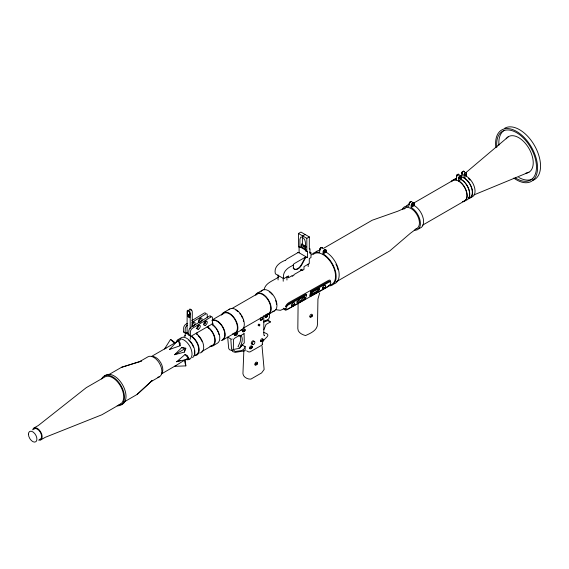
<?xml version="1.0" encoding="UTF-8"?>
<svg xmlns="http://www.w3.org/2000/svg" width="569" height="569" viewBox="0 0 569 569"><rect width="100%" height="100%" fill="white"/><g stroke="black" fill="none" stroke-linecap="round" stroke-linejoin="round"><path stroke-width="0.85" d="M187.429 332.31L185.956 333.164L183.623 332.012L183.631 328.647A3.336 1.927 -59.9 0 1 185.899 324.216L187.365 323.327M185.195 336.272L185.195 329.551A3.336 1.927 -59.9 0 1 187.471 325.127M187.542 316.478L187.542 312.537A3.343 1.927 60 0 1 188.666 310.873A3.343 1.927 60 0 1 189.776 313.832L189.776 317.765L187.542 316.478L188.929 315.674M188.638 314.707L188.631 316.755L189.285 317.139L189.292 315.084L188.638 314.707L190.473 314.024M190.38 335.923L190.387 332.559A3.336 1.927 -59.9 0 1 192.663 328.128L210.971 316.99A2.027 1.166 -59.9 0 1 212.443 317.794L212.436 323.192L211.789 324.252L191.141 336.165L188.816 335.013L188.816 331.649A3.336 1.927 -59.9 0 1 191.092 327.218L209.406 316.079A2.027 1.166 -59.9 0 1 210.871 316.883M189.626 315.276L189.626 311.335M190.188 328.576L190.202 313.099A2.041 1.174 60 0 0 188.666 310.546A2.041 1.174 60 0 0 187.123 311.314L187.101 332.815L188.638 333.704M190.323 339.245L190.331 335.696L185.202 332.73M192.272 326.514L192.286 311.897A2.041 1.174 60 0 0 190.75 309.344A2.041 1.174 60 0 0 189.207 310.112M196.966 334.522L196.966 332.751M207.251 317.872L207.251 314.792A2.027 1.166 -59.9 0 0 205.786 313.988L191.867 322.452M208.524 328.541L208.524 326.03M263.81 315.553L263.788 334.408L264.507 335.731L264.073 335.361M264.215 320.767L264.208 321.705L268.796 319.06L268.796 318.121L269.4 317.772L269.407 313.569M278.077 279.948L278.085 274.962M283.213 281.257L283.213 277.935M307.488 257.643L299.095 252.785L297.352 252.536L297.715 252.75L286.307 259.336L285.418 260.595L285.055 260.389C279.464 262.544 273.618 267.046 275.368 273.817L283.76 278.675C282.011 271.904 287.85 267.402 293.448 265.239L293.085 265.033L293.974 263.774L305.382 257.188L307.488 257.643L307.495 251.235L306.826 251.619L305.368 250.773C305.005 246.398 307.189 239.058 301.641 237.003L300.745 237.166L299.913 239.243L299.906 247.607L298.441 246.761L298.455 233.489L300.93 232.067L309.316 236.917L309.301 249.108L309.97 248.724L309.963 253.461L310.987 252.871L309.593 252.06M286.94 280.026L286.947 276.769L288.575 277.715L292.182 275.631L292.182 276.285L293.903 275.289L293.903 274.635L300.752 270.68L300.752 269.919L302.054 269.165L302.054 270.588L300.652 269.777M288.575 277.715L288.575 275.887L283.76 278.675M293.448 265.239L293.44 268.141A7.162 4.132 -59.9 0 0 301.826 264.727L305.745 257.394M299.095 252.785L299.102 246.377M299.906 247.607L301.264 246.825L301.264 244.954L302.381 244.314L302.388 237.814M306.826 251.619L306.84 238.347L309.316 236.917M308.178 266.633L308.178 264.052M310.987 252.871L310.98 257.572L309.294 258.546L309.287 263.575L303.988 266.633L303.981 269.471L302.054 270.588M329.586 285.908A18.535 10.697 60 0 0 335.71 272.43A18.535 10.697 60 0 0 323.064 253.895L323.071 251.505L324.579 249.563L326.087 249.763L326.087 252.152A18.535 10.697 60 0 1 338.484 269.599A18.535 10.697 60 0 1 334.031 283.895M414.275 230.111A13.158 7.596 60 0 0 420.271 221.618A13.158 7.596 60 0 0 411.117 207.443L411.124 205.139L412.724 202.905L413.699 202.706L414.317 203.297L414.317 205.601A13.158 7.596 60 0 1 423.293 218.759A13.158 7.596 60 0 1 418.948 228.325M462.91 201.789A12.12 6.999 60 0 0 466.914 192.969A12.12 6.999 60 0 0 458.642 180.85L458.65 177.699L459.951 175.643L460.812 175.515L461.246 176.205L461.239 179.349A12.12 6.999 60 0 1 469.51 191.476A12.12 6.999 60 0 1 465.506 200.288M461.8 176.803L462.199 172.151L463.038 171.29L463.877 171.184L464.276 171.888M468.28 198.688A12.12 6.999 60 0 0 472.291 189.868A12.12 6.999 60 0 0 464.019 177.748L464.019 174.598L465.257 172.578L466.096 172.471L466.495 173.175L466.495 176.319A12.12 6.999 60 0 1 474.766 188.439A12.12 6.999 60 0 1 470.755 197.258M298.106 303.576L297.829 328.626C297.786 332.645 302.189 334.636 305.51 335.554C310.24 333.413 317.317 330.525 317.509 324.245L317.936 299.074L319.693 292.886M325.774 287.082L325.319 288.12A3.855 2.717 15.3 0 1 324.956 288.327C324.344 288.568 322.566 288.696 323.071 287.708L325.105 287.779A3.855 2.717 15.3 0 0 325.44 287.587L325.781 286.42M243.859 350.497L242.935 373.805C243.425 377.24 247.735 379.509 250.936 379.089L261.605 372.93L264.13 369.501L262.046 346.301M180.039 345.781L180.252 343.256L178.197 340.177L169.576 349.416L180.039 345.781L178.197 340.177L177.464 341.571M234.897 334.615L236.54 334.444A3.08 1.778 0.1 0 0 236.796 334.288C238.134 331.841 232.664 336.35 236.54 334.97A3.08 1.778 0.1 0 0 236.796 334.814L237.031 333.854L234.897 335.141M237.024 333.932L237.031 333.327M245.011 330.205L245.019 329.6L244.784 330.561A3.08 1.778 0.1 0 1 244.521 330.717L242.849 331.165L244.521 331.243A3.08 1.778 0.1 0 0 244.784 331.087L245.019 330.127L242.878 331.414M250.004 347.879L251.619 347.723A3.08 1.778 0.1 0 0 251.903 347.552C253.241 345.106 247.778 349.615 251.647 348.235A3.08 1.778 0.1 0 0 251.903 348.079L252.138 347.118L250.004 348.406M252.131 347.197L252.138 346.592M255.239 364.174L256.854 364.018A3.08 1.778 0.1 0 0 257.138 363.847C258.475 361.393 253.013 365.917 256.882 364.53A3.08 1.778 0.1 0 0 257.138 364.373L257.373 363.42L255.239 364.701M257.366 363.491L257.373 362.894M262.707 318.697L262.722 318.092L262.487 319.045A3.08 1.778 0.1 0 1 262.224 319.202L260.552 319.657L262.224 319.728A3.08 1.778 0.1 0 0 262.487 319.572L262.722 318.619M265.517 316.35L267.131 316.186A3.08 1.778 0.1 0 0 267.416 316.023C268.753 313.576 263.291 318.085 267.16 316.705A3.08 1.778 0.1 0 0 267.416 316.549L267.65 315.589L265.517 316.876M263.063 340.034L263.077 339.43L262.842 340.39A3.08 1.778 0.1 0 1 262.579 340.547L260.908 340.995L262.579 341.073A3.08 1.778 0.1 0 0 262.842 340.916L263.077 339.956L260.936 341.244M267.643 315.667L267.65 315.062M312.331 315.624L312.338 315.027L312.132 315.966A3.08 1.778 0.1 0 1 311.848 316.136L310.176 316.592L311.848 316.663A3.08 1.778 0.1 0 0 312.104 316.506L312.338 315.553L310.205 316.833M325.866 251.114L325.881 250.509L325.667 251.455A3.08 1.778 0.1 0 1 325.383 251.626L323.711 252.074L325.383 252.152A3.08 1.778 0.1 0 0 325.646 251.996L325.881 251.036L323.74 252.323M414.068 204.271L414.076 203.666L413.841 204.627A3.08 1.778 0.1 0 1 413.578 204.783L411.906 205.231L413.578 205.309A3.08 1.778 0.1 0 0 413.841 205.153L414.076 204.2L411.935 205.48M461.288 177.236L461.295 176.632L461.089 177.571A3.08 1.778 0.1 0 1 460.805 177.741L459.133 178.197L460.805 178.268A3.08 1.778 0.1 0 0 461.061 178.111L461.295 177.158L459.162 178.438M466.58 174.071L466.587 173.467L466.352 174.42A3.08 1.778 0.1 0 1 466.096 174.576L464.425 175.032L466.096 175.103A3.08 1.778 0.1 0 0 466.352 174.946L466.587 173.993M262.316 344.473C261.491 338.292 274.265 335.433 263.632 332.467M294.578 304.138L294.194 305.56A3.855 2.717 15.3 0 1 293.86 305.745C293.255 305.98 291.477 306.115 291.982 305.119L294.017 305.19A3.855 2.717 15.3 0 0 294.344 305.005L294.728 303.583L294.543 304.216M184.356 352.097L185.835 348.235L181.753 347.588L174.605 354.722L184.356 352.097L184.911 349.978M306.655 294.671L305.432 299.152L287.999 308.917C283.824 311.229 286.94 304.671 289.23 304.429L306.655 294.671L305.987 294.059L288.561 303.825L285.602 306.577A3.656 1.508 -47.9 0 1 288.888 302.616L328.398 280.481A3.656 1.508 -47.9 0 1 330.319 281.527L329.785 281.122L328.405 281.513L310.873 291.328L309.643 295.809L310.318 296.413L327.516 286.783C329.807 286.541 332.922 279.984 328.74 282.295L311.542 291.933L310.318 296.413M264.044 289.934C265.325 282.53 273.696 280.794 278.874 276.819M461.722 172.869L461.736 173.559L461.971 172.073A3.08 1.778 0.1 0 1 462.227 171.923L462.554 171.802M296.605 301.954L300.93 300.226L304.394 296.847L305.062 297.459L303.54 299.358L300.539 301.478L298.583 302.374L296.99 302.367L297.758 300.802L300.439 298.611L304.216 296.876L305.062 297.459M311.528 294.223L312.296 292.665L314.97 290.467L319.301 288.739L319.6 289.315L318.078 291.221L313.114 294.23L311.812 294.415L310.852 293.611L313.37 293.255L316.492 291.364L318.668 289.237L318.626 288.134M305.382 257.188L301.47 264.521A7.162 4.132 -59.9 0 1 293.078 267.928M263.86 329.721L266.093 324.415L270.424 321.983L269.13 321.023L267.508 320.717L263.717 322.104M180.387 339.778L175.224 342.758L170.558 339.416L164.548 348.918L151.461 356.471M166.048 348.136L164.548 348.918L175.224 342.758M320.041 248.952L319.878 249.841M409.396 203.033L409.161 203.994L409.396 202.507A3.08 1.778 0.1 0 1 409.652 202.351L410.505 202.137M456.63 175.06L456.416 176.525L456.63 175.586M461.893 172.67L461.971 172.599A3.08 1.778 0.1 0 1 462.227 172.45L462.341 172.4A1.195 0.69 -59.9 0 0 462.234 173.14M137.136 394.424L152.328 380.419L137.136 394.424L123.501 402.297M305.994 246.405L304.244 247.252L301.264 244.954M176.682 361.735L185.067 354.487L187.357 355.568L189 358.883L176.682 361.735L180.494 360.369M169.576 349.416L170.807 348.37M465.449 173.019L508.473 136.631M416.992 228.389L410.448 233.219L389.843 250.858L336.421 281.705M176.034 365.433L161.518 373.89M184.356 360.305L174.605 366.336L185.835 365.881L185.281 360.17L184.356 360.305L185.835 365.881M191.76 320.653L204.214 313.078A2.027 1.166 -59.9 0 1 205.573 313.306M299.763 298.007L300.83 297.359M464.453 175.273L465.876 174.42M260.581 319.899L262.003 319.045M305.119 234.492L302.644 235.922L302.651 237.501M303.113 246.028L304.23 245.381L304.863 246.313L305.816 246.562M305.368 250.773L306.037 250.388L300.567 247.223M323.348 248.447L372.197 220.239L397.767 211.22L405.22 207.97M108.615 374.751L121.489 367.318L141.212 361.166L121.489 367.318M323.064 253.895L326.087 252.152M197.5 326.499L198.901 325.688M205.985 321.599L204.15 322.659L205.359 323.356M223.418 312.687L229.848 308.974M256.775 293.455L262.508 290.147M413.009 203.474L452.753 180.529M139.526 361.685L148.004 356.791A11.508 6.643 60 0 1 160.216 364.765A11.508 6.643 60 0 1 157.826 377.247M212.265 319.885L223.745 313.256M231.711 308.654L257.096 294.002M411.117 207.443L414.317 205.601M458.642 180.85L461.239 179.349M464.019 177.748L466.495 176.319M33.912 428.044L38.379 425.47L86.275 387.653L104.803 376.955A15.648 9.033 60 0 1 121.105 387.19A15.648 9.033 60 0 1 118.971 404.637M174.605 354.722L185.835 348.235M40.755 439.901L45.221 437.326L101.922 414.758L120.45 404.061M201.753 351.571L212.586 345.319M222.82 339.978L235.075 332.908M243.041 328.306L268.419 313.654M212.891 345.838L217.415 343.228A11.451 6.608 60 0 0 219.307 334.515A11.451 6.608 60 0 0 212.408 324.408M151.034 381.621L159.512 376.728M422.483 225.217L464.517 200.949M235.402 333.477L241.832 329.764M268.739 314.202L274.471 310.894M239.229 335.561L234.592 338.242L233.567 339.373L233.276 349.899L235.246 351.493L241.797 350.518L243.817 349.231L245.147 346.663L245.147 350.746L235.246 352.382L232.629 351.542L231.476 348.577L230.815 338.939L227.678 337.118L228.702 348.463L229.492 349.729L232.109 350.568M243.809 333.811L239.684 336.201L238.084 335.276M291.826 305.674L293.889 304.522M322.922 288.255L324.294 287.487M284.109 308.811L280.368 310.318L275.41 309.65M474.048 194.861L528.971 172.194M320.696 248.084L320.404 248.191A3.08 1.778 0.1 0 0 320.112 248.361L319.885 249.912M231.576 339.209L232.244 339.003M232.927 349.551L239.684 348.292L242.01 344.85L245.36 346.791M264.948 321.044L265.275 321.023A1.23 0.711 0.1 0 0 266.164 320.511L266.157 320.127M285.837 308.875L285.161 308.192L285.026 308.683A3.656 1.508 -47.9 0 0 286.94 309.728L326.457 287.594A3.656 1.508 -47.9 0 0 328.79 285.46M238.56 346.934L238.034 346.564L239.841 342.78A9.801 5.654 -59.9 0 0 239.805 335.12M186.639 358.797L189 358.883L185.067 354.487M458.166 174.669L458.55 174.719M181.753 347.588L185.281 348.562M183.623 332.012L184.384 332.253M188.816 335.013L189.577 335.262M461.857 177.101L464.019 178.019A11.785 6.807 60 0 1 471.957 189.349A11.785 6.807 60 0 1 468.778 198.282M298.455 233.489L306.84 238.347M301.577 243.866L305.773 246.299M304.877 247.053L306.115 247.764M301.264 246.825L306.044 249.592M270.424 321.983L267.53 320.098M246.626 350.86L248.603 351.919L249.933 351.941L261.818 345.191A1.707 0.989 0.1 0 0 262.16 344.089M322.694 247.799L321.186 247.6L320.304 248.404L319.678 249.542L319.671 252.451A18.535 10.697 60 0 0 311.712 254.891M318.917 288.327L319.586 288.938M318.925 288.703L319.6 289.315M318.668 289.237L319.337 289.841M310.873 291.328L311.542 291.933M310.838 293.234L311.513 293.846M304.131 297.381L304.799 297.985M283.262 308.206L285.147 309.906M412.098 202.009L411.487 201.419L410.505 201.625L409.524 202.55L408.713 206.419A13.158 7.596 60 0 0 402.368 209.449M170.558 339.416L174.64 343.484M459.027 174.918L458.593 174.235L457.867 174.334L456.864 175.231L456.43 179.904A12.12 6.999 60 0 0 451.217 181.497M244.094 333.263L244.279 342.951A11.842 6.828 -59.9 0 0 241.384 346.187L239.784 347.872L241.441 343.704A9.801 5.654 -59.9 0 0 240.943 335.475M464.261 172.094L463.913 171.319A1.707 0.967 -60.9 0 0 462.241 172.322A1.707 0.967 -60.9 0 0 462.241 174.292M212.891 323.107L212.941 325.724M324.842 252.423A1.707 0.967 -60.9 0 1 323.37 252.202A1.707 0.967 -60.9 0 1 324.437 249.94A1.707 0.967 -60.9 0 1 325.717 250.559M325.376 251.747A1.707 0.967 -60.9 0 1 325.127 252.117M409.36 204.285A1.707 0.967 -60.9 0 1 409.36 203.56M409.666 202.756A1.707 0.967 -60.9 0 1 410.505 201.846M410.811 201.711A1.707 0.967 -60.9 0 1 411.095 201.675M465.25 175.608A1.707 0.967 -60.9 0 1 464.084 174.676A1.707 0.967 -60.9 0 1 465.655 172.67A1.707 0.967 -60.9 0 1 466.274 174.299M460.79 177.869A1.707 0.967 -60.9 0 1 458.934 178.694A1.707 0.967 -60.9 0 1 459.652 176.226A1.707 0.967 -60.9 0 1 461.139 176.675M228.894 309.735A11.999 6.928 60 0 1 241.846 315.923A11.999 6.928 60 0 1 240.694 330.205M221.441 315.119A11.999 6.928 60 0 1 235.417 319.629A11.999 6.928 60 0 1 232.301 333.96M235.851 310.119A11.337 6.551 60 0 1 237.927 311.634M239.855 313.675A11.337 6.551 60 0 1 240.73 314.856M241.519 316.108A11.337 6.551 60 0 1 242.515 318.092M243.255 320.119A11.337 6.551 60 0 1 243.589 321.457M213.162 319.821A11.337 6.551 60 0 1 224.108 329.543A11.337 6.551 60 0 1 221.163 340.49M211.746 320.76A10.847 6.259 60 0 1 222.586 327.033A10.847 6.259 60 0 1 222.571 339.551M222.472 314.437A11.337 6.551 60 0 1 235.089 319.821A11.337 6.551 60 0 1 233.411 333.413M191.803 336.307A11.451 6.608 60 0 1 199.114 348.633A11.451 6.608 60 0 1 193.844 355.589M184.079 336.478A11.451 6.608 60 0 1 185.366 335.29M191.76 336.777A10.847 6.259 60 0 1 198.574 347.623A10.847 6.259 60 0 1 194.911 355.092M196.326 333.697A11.451 6.608 60 0 1 203.517 345.148A11.451 6.608 60 0 1 199.655 353.029M188.794 340.283A10.847 6.259 60 0 1 190.643 342.239M191.07 342.787A10.847 6.259 60 0 1 191.867 343.961M192.23 344.565A10.847 6.259 60 0 1 193.446 347.097M194.356 350.511A10.847 6.259 60 0 1 194.349 353.591M213.688 325.909A10.847 6.259 60 0 1 215.096 327.339M215.964 328.413A10.847 6.259 60 0 1 216.761 329.586M217.123 330.191A10.847 6.259 60 0 1 218.076 332.083M218.34 332.73A10.847 6.259 60 0 1 218.965 334.672M207.18 326.578A11.451 6.608 60 0 1 215.146 338.918A11.451 6.608 60 0 1 209.925 346.301M207.18 327.075A10.847 6.259 60 0 1 214.577 337.915A10.847 6.259 60 0 1 210.999 345.803M495.869 147.62A29.68 17.134 60 0 1 515.23 130.692A29.68 17.134 60 0 1 537.549 168.58A29.68 17.134 60 0 1 513.814 178.076M335.987 264.236A17.667 10.199 60 0 1 336.898 266.328M337.204 267.167A17.667 10.199 60 0 1 337.958 269.706M496.844 147.229A28.144 16.245 60 0 1 515.301 131.987A28.144 16.245 60 0 1 536.475 167.165A28.144 16.245 60 0 1 515.258 177.812M532.769 178.794A28.144 16.245 60 0 1 518.693 177.379M498.913 145.202A28.144 16.245 60 0 1 503.949 130.486M198.083 335.639A10.847 6.259 60 0 1 201.995 341.372M179.797 338.953A11.451 6.608 60 0 1 191.739 343.121A11.451 6.608 60 0 1 192.521 357.602M176.12 342.396A11.451 6.608 60 0 1 189.669 346.044A11.451 6.608 60 0 1 186.02 359.572M462.455 172.073A1.195 0.69 -59.9 0 1 463.785 171.511M460.428 175.707A12.12 6.999 60 0 1 462.206 175.167M455.342 179.029A11.785 6.807 60 0 1 456.459 178.595M461.239 179.626A11.785 6.807 60 0 1 464.93 182.749M465.869 183.922A11.785 6.807 60 0 1 468.451 188.609M468.707 189.313A11.785 6.807 60 0 1 469.567 194.065M469.532 194.883A11.785 6.807 60 0 1 469.276 196.39M469.055 197.059A11.785 6.807 60 0 1 468.443 198.225M451.423 181.753A11.785 6.807 60 0 1 464.539 187.35A11.785 6.807 60 0 1 462.796 201.483M406.252 206.305A13.158 7.596 60 0 1 409.666 204.342M413.571 203.517A1.195 0.69 -59.9 0 0 413.151 202.913L412.945 202.934A1.195 0.69 -59.9 0 0 411.906 204.726M413.457 204.072A1.195 0.69 -59.9 0 1 413.322 204.349M458.941 175.067A1.707 0.967 -60.9 0 0 458.066 174.249L456.921 175.295A1.707 0.967 -60.9 0 0 456.615 176.817M409.708 202.962A1.195 0.69 -59.9 0 1 410.526 201.767M410.74 201.675A1.195 0.69 -59.9 0 1 411.124 201.711M269.194 291.705A11.337 6.551 60 0 1 272.508 294.827M275.688 300.588A11.337 6.551 60 0 1 276.086 301.94M276.235 302.608A11.337 6.551 60 0 1 276.477 304.337M458.308 174.47A1.195 0.69 -59.9 0 1 458.557 175.017M456.893 175.721A1.195 0.69 -59.9 0 1 457.931 174.434M453.813 179.996A12.12 6.999 60 0 1 456.324 178.296M313.149 254.507A17.667 10.199 60 0 1 332.182 264.443A17.667 10.199 60 0 1 329.977 285.026M315.681 252.053A18.535 10.697 60 0 1 319.529 250.388M324.01 251.669A1.195 0.69 -59.9 0 1 323.96 250.381A1.195 0.69 -59.9 0 1 325.091 249.556A1.195 0.69 -59.9 0 1 325.34 250.701M325.027 251.235A1.195 0.69 -59.9 0 1 324.607 251.612M413.037 205.58A1.707 0.967 -60.9 0 1 411.593 205.466A1.707 0.967 -60.9 0 1 412.425 203.261A1.707 0.967 -60.9 0 1 413.876 203.375M322.246 247.778A1.707 0.967 -60.9 0 0 321.222 247.7L320.916 247.928A1.707 0.967 -60.9 0 0 320.198 249.009M322.367 248.041A1.707 0.967 -60.9 0 1 322.403 248.383M320.077 250.132A1.707 0.967 -60.9 0 1 320.077 249.414M506.161 138.765A20.527 11.849 60 0 1 528.992 148.509A20.527 11.849 60 0 1 525.962 173.118M468.536 178.595A11.16 6.444 60 0 1 469.98 180.067M504.746 128.217A29.68 17.134 60 0 1 535.358 147.094A29.68 17.134 60 0 1 532.321 180.537M403.898 209.193A11.785 6.807 60 0 1 416.743 214.349A11.785 6.807 60 0 1 415.875 228.823M255.815 295.183A11.337 6.551 60 0 1 268.433 300.567A11.337 6.551 60 0 1 266.754 314.166M261.164 291.392A11.97 6.913 60 0 1 274.486 297.075A11.97 6.913 60 0 1 272.715 311.428M255.431 294.699A11.97 6.913 60 0 1 268.753 300.389A11.97 6.913 60 0 1 266.982 314.742M320.347 248.938A1.195 0.69 -59.9 0 1 321.051 247.814A1.195 0.69 -59.9 0 1 321.89 247.807M292.558 305.802A2.134 0.882 -47.9 0 1 291.435 305.19A2.134 0.882 -47.9 0 1 293.355 302.879A2.134 0.882 -47.9 0 1 294.479 303.49M323.647 288.383A2.134 0.882 -47.9 0 1 322.531 287.772A2.134 0.882 -47.9 0 1 324.451 285.46A2.134 0.882 -47.9 0 1 325.568 286.072M267.153 314.33A1.707 0.967 -60.9 0 1 267.451 315.489M267.338 315.902A1.707 0.967 -60.9 0 1 267.146 316.3M266.904 316.67A1.707 0.967 -60.9 0 1 266.619 316.976M266.313 317.21A1.707 0.967 -60.9 0 1 265.168 316.862A1.707 0.967 -60.9 0 1 265.723 314.97M266.007 314.657A1.707 0.967 -60.9 0 1 266.313 314.429M261.427 341.713A1.707 0.967 -60.9 0 1 260.666 340.241A1.707 0.967 -60.9 0 1 262.416 338.64A1.707 0.967 -60.9 0 1 262.572 340.667M262.323 341.037A1.707 0.967 -60.9 0 1 262.039 341.343M243.98 331.514A1.707 0.967 -60.9 0 1 242.508 331.293A1.707 0.967 -60.9 0 1 243.575 329.031A1.707 0.967 -60.9 0 1 244.855 329.643M244.514 330.838A1.707 0.967 -60.9 0 1 244.265 331.208M251.633 347.83A1.707 0.967 -60.9 0 1 249.684 348.491A1.707 0.967 -60.9 0 1 250.901 345.902A1.707 0.967 -60.9 0 1 251.825 347.431M261.683 320.006A1.707 0.967 -60.9 0 1 260.232 319.892A1.707 0.967 -60.9 0 1 261.071 317.687A1.707 0.967 -60.9 0 1 262.522 317.801M262.209 319.323A1.707 0.967 -60.9 0 1 261.968 319.693M236.526 332.595A1.707 0.967 -60.9 0 1 236.832 333.754M236.711 334.167A1.707 0.967 -60.9 0 1 236.526 334.565M236.284 334.935A1.707 0.967 -60.9 0 1 235.993 335.241M235.687 335.475A1.707 0.967 -60.9 0 1 234.549 335.127A1.707 0.967 -60.9 0 1 235.104 333.235M252.643 343.996A1.878 1.081 -59.9 0 1 251.278 343.292A1.878 1.081 -59.9 0 1 252.572 340.973A1.878 1.081 -59.9 0 1 253.938 341.677M258.959 325.219A0.768 0.441 -59.9 0 1 258.162 325.297A0.768 0.441 -59.9 0 1 258.689 324.202A0.768 0.441 -59.9 0 1 259.215 324.693M256.036 365.035A1.707 0.967 -60.9 0 1 254.855 364.231A1.707 0.967 -60.9 0 1 256.242 362.154A1.707 0.967 -60.9 0 1 257.174 363.321M257.06 363.726A1.707 0.967 -60.9 0 1 256.868 364.124M256.626 364.494A1.707 0.967 -60.9 0 1 256.342 364.807M311.592 316.627A1.707 0.967 -60.9 0 1 309.856 316.826A1.707 0.967 -60.9 0 1 311.001 314.387A1.707 0.967 -60.9 0 1 312.139 315.454M198.702 325.361A2.347 1.351 -59.9 0 1 196.213 328.455M205.445 320.461A2.475 1.43 -59.9 0 1 203.922 324.366M191.212 310.375A3.343 1.927 60 0 0 190.75 309.671A3.343 1.927 60 0 0 190.281 309.835M191.988 324.095A2.347 1.351 -59.9 0 1 194.491 322.139A2.347 1.351 -59.9 0 1 194.491 325.07A2.347 1.351 -59.9 0 1 191.981 326.009M193.289 321.528A2.347 1.351 -59.9 0 1 191.853 325.226M200.487 318.327A2.475 1.43 -59.9 0 1 198.73 321.357M199.427 322.502A2.475 1.43 -59.9 0 1 198.787 320.112A2.475 1.43 -59.9 0 1 201.184 317.993A2.475 1.43 -59.9 0 1 201.817 320.383M201.177 321.492A2.475 1.43 -59.9 0 1 200.302 322.267M32.661 429.83A6.849 3.955 60 0 1 40.755 431.999A6.849 3.955 60 0 1 38.585 440.1M152.165 356.464A10.057 5.804 60 0 1 160.75 362.723A10.057 5.804 60 0 1 161.873 373.285M104.461 376.173A16.75 9.673 60 0 1 122.541 384.779A16.75 9.673 60 0 1 120.955 404.744M101.68 378.954A16.75 9.673 60 0 1 121.005 385.668A16.75 9.673 60 0 1 117.157 405.761M33.663 429.41A5.996 3.457 60 0 1 40.335 432.248A5.996 3.457 60 0 1 39.453 439.439M253.575 344.537A1.878 1.081 -59.9 0 0 254.67 341.571A1.878 1.081 -59.9 0 0 252.373 342.965A1.878 1.081 -59.9 0 0 253.575 344.537M259.315 325.824A0.768 0.441 -59.9 0 0 259.791 324.615A0.768 0.441 -59.9 0 0 258.845 325.155A0.768 0.441 -59.9 0 0 259.315 325.824M198.609 329.138A2.347 1.351 -59.9 0 0 200.053 325.44A2.347 1.351 -59.9 0 0 197.18 327.097A2.347 1.351 -59.9 0 0 198.609 329.138M205.494 325.269A2.475 1.43 -59.9 0 0 207.009 321.364A2.475 1.43 -59.9 0 0 203.979 323.114A2.475 1.43 -59.9 0 0 205.494 325.269M28.45 434.211A5.996 3.457 60 0 0 34.809 442.12A5.996 3.457 60 0 0 34.809 433.642A5.996 3.457 60 0 0 28.45 434.211"/></g></svg>
